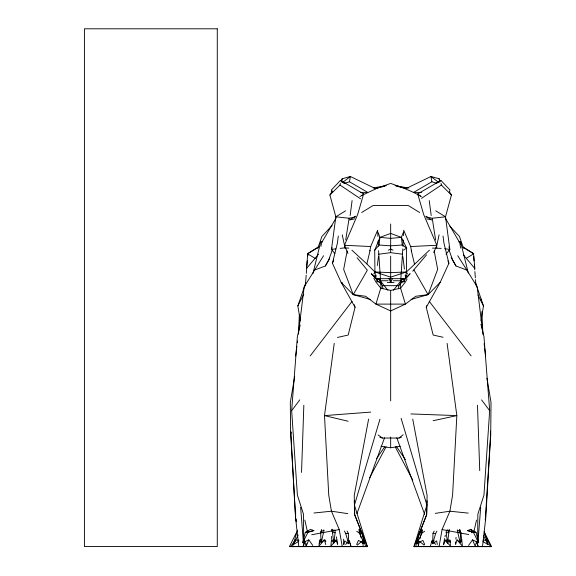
<?xml version="1.0" encoding="UTF-8"?>
<svg xmlns="http://www.w3.org/2000/svg" width="576" height="576" viewBox="0 0 576 576"><rect width="100%" height="100%" fill="white"/><g stroke="black" fill="none" stroke-linecap="round" stroke-linejoin="round"><path stroke-width="0.86" d="M381.01 446.242L390.665 447.782L390.665 437.062M390.665 400.853L390.665 290.398L400.579 288.151L405.324 282.139L407.059 279.05M387.288 282.398L390.665 282.614L390.665 256.126M393.048 250.164L390.665 249.185L390.665 223.985M295.632 511.186L295.618 518.342L298.814 546.566M477.619 546.646L477.655 541.382M477.67 539.626L477.85 514.181L483.955 495.137L489.679 410.594M418.219 546.178L418.298 540.439L417.132 543.298L422.921 540.439L424.692 544.536M427.003 500.666L426.658 514.649L417.514 538.488L415.778 546.566L490.759 546.566L489.737 545.162M301.536 472.428L303.84 405.274M434.203 531.072L432.994 533.412L432.612 543.737L436.644 540.878L437.335 544.414M298.418 333.979L299.369 314.338M400.284 287.222L402.811 248.897M402.941 246.233L403.243 240.019M403.459 235.584L403.718 230.256L410.638 246.535L411.516 250.927M460.404 533.887L459.698 529.502L460.728 532.39L460.188 542.714L457.034 539.863L455.566 544.601M398.556 288.871L398.75 285.674L402.926 281.261M331.315 539.057L331.488 536.386M331.826 531.043L331.934 529.265M296.424 521.777L295.618 518.342L290.794 431.971M305.366 285.854L306.18 275.141M306.317 273.355L306.72 267.998M306.857 266.213L307.26 260.856M307.606 256.392L307.807 253.714L318.449 247.147M478.037 541.282L480.694 507.341M331.43 540.151L333.792 543.002L336.146 540.151L331.43 540.151L330.862 546.178L336.146 540.151L337.687 544.666M443.65 544.666L445.19 540.151L449.906 540.151L447.545 543.002L446.191 532.678L446.458 530.093M449.251 529.236L447.545 543.002L445.19 540.151L450.468 546.178L449.906 540.151M374.551 275.371L375.703 277.38L374.926 271.973L374.717 250.193L379.087 245.023L379.93 237.37L378.194 232.819M482.515 546.566L485.712 518.278L490.738 434.65L490.478 431.078M455.371 543.542L455.573 541.786M455.875 539.158L456.077 537.401M295.69 356.062L296.885 346.306M297.317 342.756L297.533 340.978M298.404 333.878L304.157 286.855L323.568 255.744M404.122 280.001L410.09 273.694L405.626 278.683L375.703 278.683L376.142 275.17M377.352 265.507L378.446 256.723M338.306 236.038L337.385 243.151L332.446 263.297L341.15 282.37L355.061 307.31L348.185 335.023L337.442 337.464M350.136 215.539L352.102 200.578M334.879 530.093L335.146 532.678L333.792 543.002L332.086 529.236M334.238 343.375L324.497 415.606L328.738 495.043L331.438 511.207L339.25 529.567L342.259 546.566M340.15 248.378L344.477 247.896L344.887 245.275M345.701 240.048L349.099 218.246L355.082 216.972M341.654 182.138L342.194 178.754L350.374 176.501L375.876 188.834L363.845 194.458M319.363 543.542L319.651 541.786M321.214 532.138L321.494 530.381M320.962 246.348L321.545 242.813L336.175 217.843M480.982 320.904L483.487 305.935L475.632 283.061M294.682 376.466L290.311 402.451L290.599 432.18L295.625 518.278L296.424 521.705M343.922 183.55L349.466 181.764L350.374 176.501L342.677 182.405M439.078 546.566L442.087 529.567L449.899 511.207L452.599 495.043L456.84 415.606L447.098 343.375M368.611 419.105L354.226 495.511L354.679 514.728L367.366 546.646L289.375 546.646L297.655 530.194M347.148 250.97L343.67 269.359L353.232 294.631L370.246 299.426M443.47 544.478L444.636 538.546M444.967 536.846L445.298 535.154M343.994 544.414L344.693 540.878L348.725 543.737L349.387 540.878L347.825 540.878M369.821 250.927L370.699 246.535L377.618 230.256L377.921 236.47M324.086 530.222L321.149 542.714L319.586 539.863L318.938 546.178L324.302 539.863L325.771 544.601M439.092 234.828L436.853 245.275L433.75 252.648M419.371 532.973L417.132 543.298L422.028 532.973L422.194 529.502L419.371 532.973L422.028 532.973L424.678 531.259M473.839 531.986L476.518 520.063M334.8 253.534L331.495 249.35L335.83 216.799L329.897 195.048L339.977 185.04L340.337 183.427M429.451 250.178L406.411 271.973L390.665 277.157L374.926 271.973L366.869 263.93L370.094 250.409M418.421 545.342L419.018 542.844M420.012 538.675L421.999 530.338M300.19 325.116L297.396 336.42L291.658 410.674L299.743 399.895M312.862 273.816L320.803 241.646L322.502 241.906M312.782 545.472L308.822 539.863L302.681 542.714L304.229 539.863L306.137 546.178L306.756 543.672M380.534 281.959L377.158 281.743L378.065 278.294M449.287 192.578L449.971 190.015L440.906 180.403L417.701 193.932L423.691 214.567L436.853 245.275L410.638 246.535M290.592 434.65L291.276 432.079M400.802 281.959L404.179 281.743L404.834 279.317M449.345 191.599L451.433 195.048L445.507 216.799L449.842 249.35L445.982 254.232M443.066 337.277L433.152 335.023L426.276 307.31L426.751 305.59M332.05 192.578L331.366 190.015L340.43 180.403L363.636 193.932L357.638 214.567L344.477 245.275L347.933 253.462M296.734 532.685L293.249 544.68L298.404 541.512M430.387 546.178L431.95 540.878L434.297 540.878M379.958 419.198L354.449 505.123L367.366 546.646M436.903 531.072L435.686 533.412L432.612 543.737L431.95 540.878L435.773 544.414M373.846 278.28L376.013 282.139L380.758 288.151L375.919 304.106L390.665 310.939L405.41 304.106L415.75 296.258L428.105 294.631L440.186 282.37L448.891 263.297L443.952 243.151L443.03 236.038M476.633 541.44L475.2 546.178L472.514 539.863L468.554 545.472M484.092 531.756L491.587 546.646L413.971 546.646L426.888 505.123L401.126 418.342M399.679 284.81L402.214 278.345M300.355 320.904L297.85 305.935L305.705 283.061M317.786 248.306L321.912 236.441L332.086 225.526M332.316 249.912L328.766 259.978L325.382 265.975L314.46 270.108M321.638 529.502L320.609 532.39L321.149 542.714L324.302 539.863M356.976 513.526L384.545 437.789M332.114 247.68L331.495 249.35L335.822 248.868M411.084 299.426L428.105 294.631L437.666 269.359L434.189 250.97M406.786 275.371L405.626 277.38L406.411 271.973L406.62 248.011L402.25 245.023L401.4 237.37L403.135 232.819M332.446 263.297L333.727 260.071M413.971 546.646L426.658 514.728L427.111 495.511L412.726 419.105M374.717 250.193L379.93 237.37L390.665 233.424L401.4 237.37L406.62 248.011L403.718 250.085M306.137 546.178L308.822 539.863M394.042 282.398L390.665 282.614L392.378 278.647M356.645 544.536L358.416 540.439L364.205 543.298L361.958 532.973L359.136 529.502L359.309 532.973L364.205 543.298L363.031 540.439L357.228 545.134M341.064 181.123L342.194 178.754M302.818 546.566L305.15 541.778M297.85 305.935L303.746 294.228M313.87 530.647L307.944 532.39L302.681 542.714L305.309 532.39L310.284 529.502L312.502 529.949M298.188 535.082L293.249 544.68L295.063 540.158L299.023 540.158M333.95 529.805L332.431 532.678L335.146 532.678M369.662 477.691L386.05 446.861M292.176 546.646L295.546 540.338M457.61 529.985L460.728 532.39L461.75 539.863L460.188 542.714L457.243 530.222M325.382 265.975L329.71 258.17M373.781 274.032L374.926 271.973L390.665 272.635L406.411 271.973L407.556 274.032M426.276 307.31L440.186 282.37M342.778 283.118L341.15 282.37L353.232 294.631L367.337 270.223L357.084 257.71M329.897 195.048L332.41 190.908M376.43 458.741L384.566 446.983M295.186 540.252L290.57 546.566L365.558 546.566L363.823 538.488L354.679 514.649L354.326 500.666M310.212 355.91L352.094 301.327M393.394 290.311L401.026 280.742L402.905 279.158M412.697 271.21L426.528 254.851M318.506 254.203L306.475 268.567L307.807 253.714L307.858 255.506M345.564 544.414L349.387 540.878L350.95 546.178M361.548 195.624L363.636 193.932M379.894 437.198L382.363 438.041L398.966 438.041L403.178 434.743M323.726 529.985L320.609 532.39L323.316 532.39M437.4 182.93L440.906 180.403M421.481 198.331L441.36 185.04L441 183.427M355.608 216.223L349.553 219.938L354.679 218.844M361.656 212.515L373.003 205.56L390.665 205.553L408.334 205.56L419.674 212.515M318.917 246.679L307.469 253.714L315.54 258.602M345.571 210.845L335.83 216.799L349.099 218.246M466.531 258.156L473.868 253.714L463.183 247.147M436.622 183.298L431.87 181.764L413.568 192.42L405.461 188.834L430.963 176.501L439.142 178.754L440.273 181.123M359.935 196.502L362.282 195.278M435.737 183.37L439.668 181.404M388.289 250.164L390.665 249.185M375.574 188.762L390.665 183.434L405.763 188.762M398.966 438.041L401.443 437.198M375.077 188.618L384.602 186.221M433.159 420.71L456.84 415.606L410.81 413.935M313.862 530.575L305.309 532.39L307.944 532.39M468.835 529.949L471.053 529.502L476.028 532.39L478.656 542.714L472.514 539.863M311.702 534.744L339.25 529.567M373.349 187.898L386.338 185.674M390.665 447.782L400.327 446.242M458.834 241.906L460.534 241.646L468.259 272.952M435.269 513.374L449.899 511.207L468.245 513.108M381.11 288.115L378.778 254.218L390.665 252.648L402.559 254.218M426.254 216.972L432.23 218.246L445.507 216.799L435.766 210.845M313.963 513.014L331.438 511.207L347.789 513.634M401.4 237.37L390.665 238.37L379.93 237.37M370.735 412.106L324.497 415.606L348.113 421.243M402.25 245.023L390.665 245.837L379.087 245.023M432.482 248.105L441.18 248.378M421.546 192.37L413.568 192.42L421.402 196.502M378.432 279.158L380.311 280.742L388.08 280.742M393.257 280.742L401.026 280.742M378.41 281.261L382.586 285.674L398.75 285.674M458.021 532.39L460.728 532.39M467.467 530.647L473.393 532.39L476.028 532.39L467.474 530.575M446.191 532.678L448.898 532.678L447.386 529.805M361.958 532.973L359.309 532.973L356.659 531.259M345.65 533.412L348.343 533.412L348.725 543.737L345.65 533.412L344.434 531.072M432.994 533.412L435.686 533.412M320.371 539.863L321.941 539.863M483.106 540.158L486.274 540.158L488.088 544.68L482.933 541.512M345.578 546.365L327.139 546.43M435.758 546.365L446.868 546.365M446.897 546.43L454.19 546.43M360.677 192.377L367.762 192.42L349.466 181.764M370.699 246.535L344.477 245.275L342.238 234.828M344.477 247.896L348.847 248.105M444.643 248.767L449.842 249.35L448.906 246.845M353.232 294.631L365.58 296.258L375.919 304.106L405.41 304.106L400.579 288.151M394.999 185.674L408.852 188.05M442.087 529.567L468.77 534.586M426.658 218.844L431.777 219.938L425.729 216.223M380.758 288.151L390.665 290.398M396.727 186.221L406.253 188.618M449.014 249.912L452.57 259.978L455.954 265.975L466.877 270.108L477.18 286.855L483.041 334.771M341.669 181.404L345.6 183.37M462.888 247.147L473.53 253.714L474.862 268.567L463.399 254.887M339.977 185.04L360.59 198.828M340.43 180.403L344.635 183.434M378.137 434.966L382.363 438.041M438.66 182.405L430.963 176.501L431.87 181.764M419.594 541.483L424.109 545.134M417.701 193.932L420.48 196.186M351.886 250.178L366.869 263.93M441.36 185.04L451.433 195.048M377.215 280.001L371.246 273.694L375.703 278.683M449.849 226.166L459.425 236.441L463.55 248.306M457.034 539.863L462.398 546.178L461.75 539.863M379.123 278.345L380.311 280.742L387.943 290.311M429.242 301.327L471.125 355.91M481.594 399.895L489.679 410.674L483.934 336.42L480.931 324.252M396.274 446.328L405.446 459.684M457.762 255.744L466.877 270.108M445.601 218.599L459.785 242.813L460.67 248.119M413.993 269.993L428.105 294.631M451.188 257.386L455.954 265.975M477.108 539.863L478.656 542.714L473.393 532.39M484.675 534.816L490.99 546.646M395.251 446.861L412.747 480.06M347.126 531.072L348.343 533.412M483.559 535.882L488.088 544.68L484.596 532.685M477.986 295.006L483.487 305.935M476.186 541.778L478.519 546.566M388.958 278.647L390.665 282.614M447.926 260.878L448.891 263.297M396.792 437.789L424.663 514.361M380.311 280.742L381.658 284.81M354.341 304.733L355.061 307.31M350.251 543.679L350.712 545.342M376.502 279.317L377.158 281.743M403.272 278.294L404.179 281.743M471.053 529.502L471.881 532.836M411.242 250.409L414.468 263.93M359.136 529.502L361.123 537.84M362.117 542.009L362.52 543.672M304.819 520.063L307.303 531.137M336.37 536.846L337.702 543.629M486.95 378.202L491.018 402.451L490.738 432.18L485.316 520.063L485.712 515.664M461.405 540.036L461.686 541.786M439.142 178.754L439.675 182.138M432.23 218.246L435.629 240.048M436.45 245.275L436.853 247.896M429.235 200.578L431.201 215.539M402.883 256.723L404.424 269.021M405.187 275.17L405.626 278.683M484.128 343.642L484.452 346.306M484.668 348.077L485.647 356.062M325.555 540.036L325.757 541.786M300.643 507.341L303.3 541.282M473.731 256.392L474.07 260.856M474.343 264.427L474.754 269.784M474.883 271.57L475.358 277.819M475.495 279.605L475.906 284.962M291.658 410.594L297.382 495.137L303.48 514.181L303.718 546.646M450.13 540.835L450.245 542.614M382.586 285.674L382.781 288.871M460.534 241.646L460.678 244.274M481.234 299.16L481.32 300.946M481.838 311.659L482.825 332.194M378.137 240.905L378.389 246.233M378.605 250.668L378.778 254.218M477.497 405.274L479.736 470.635M363.031 540.439L363.11 546.178M343.634 539.158L343.649 544.421M390.665 248.17L390.665 252.648M217.274 28.8L84.413 28.8L84.413 546.566L217.274 546.566L217.274 28.8"/></g></svg>
